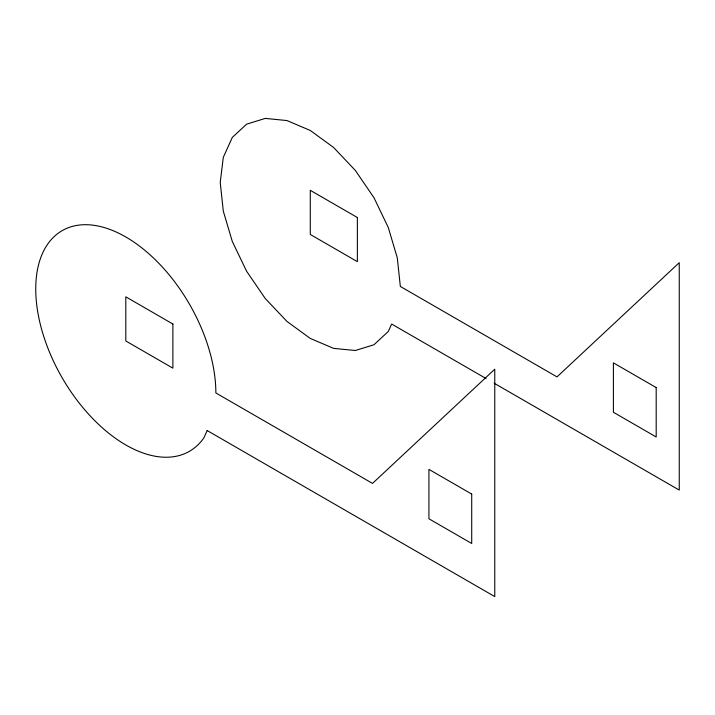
<?xml version="1.0" encoding="UTF-8"?>
<svg xmlns="http://www.w3.org/2000/svg" width="715" height="715" viewBox="0 0 715 715"><rect width="100%" height="100%" fill="white"/><g stroke="black" fill="none" stroke-linecap="round" stroke-linejoin="round"><path stroke-width="1.07" d="M486.021 378.521L391.65 324.038L388.281 331.483L373.963 344.755L355.319 350.511L333.592 348.366L321.947 343.406L310.283 338.445L286.983 321.446L265.256 298.521L246.604 271.226L232.295 241.429L223.303 211.157L220.229 182.468L223.303 157.327L232.295 137.441L246.604 124.169L265.256 118.404L270.69 118.94L286.983 120.558L310.283 130.47L333.592 147.469L355.319 170.402L364.641 184.05L373.963 197.697L388.281 227.495L397.272 257.766L400.346 286.456L556.994 376.894L679.25 262.682L679.25 490.088L494.11 383.195M207.162 430.546L203.802 437.991A127.359 73.529 60 0 1 56.816 367.984A127.359 73.529 60 0 1 95.006 225.466A127.359 73.529 60 0 1 215.859 392.964L372.515 483.403L494.771 369.19L494.771 596.596L207.162 430.546M656.191 387.566L613.407 362.863L613.407 412.269L656.191 436.972L656.191 387.566M357.366 217.512L310.283 190.324L310.283 234.457L357.366 261.645L357.366 217.512M471.712 494.074L428.929 469.371L428.929 518.777L471.712 543.48L471.712 494.074M172.887 324.02L125.804 296.832L125.804 340.975L172.887 368.154L172.887 324.02"/></g></svg>
